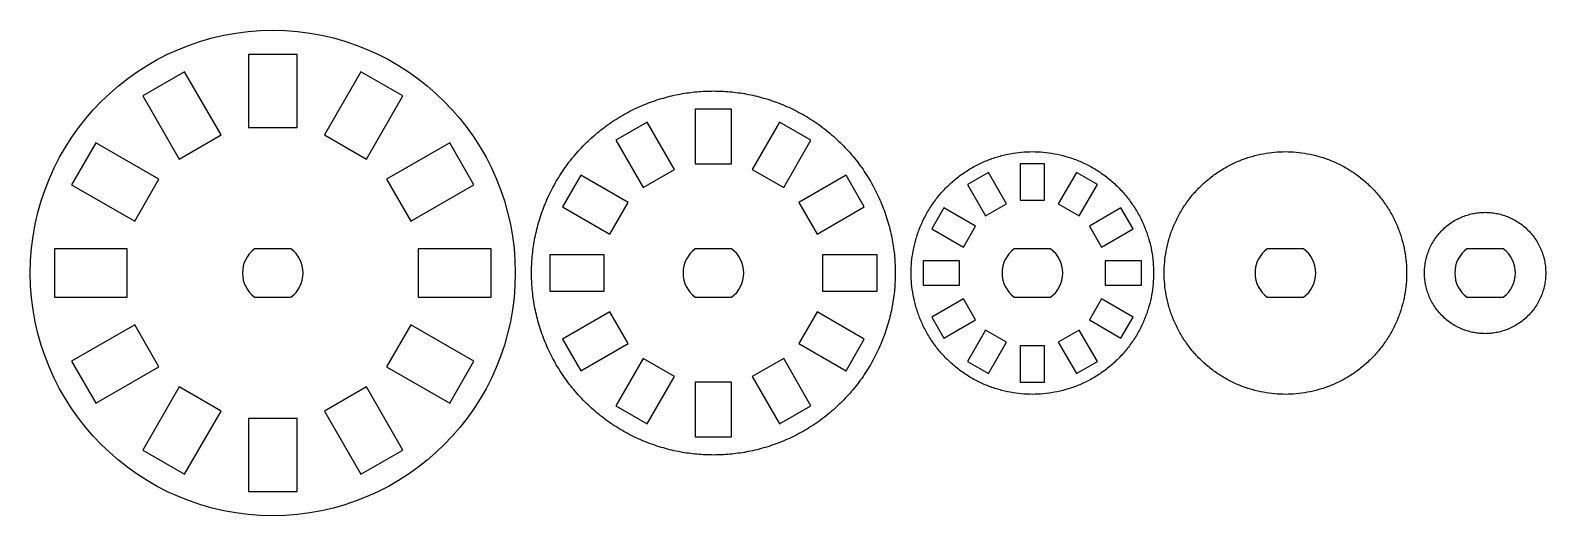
# Model space of a CAD drawing. Header units: millimetres. Extents: x -20 to 105, y -20 to 20.
import ezdxf

# ---------------------------------------------------------------- set-up
doc = ezdxf.new("R2010")
doc.units = ezdxf.units.MM
doc.layers.add('Default', color=18, linetype='Continuous', true_color=0x000000)

msp = doc.modelspace()

# ---------------------------------------------------------------- linework, layer by layer
at = {"layer": 'Default'}
for points in [[(-2, 18), (-2, 12), (2, 12), (2, 18)], [(-10.73, 14.59), (-7.73, 9.39), (-4.27, 11.39), (-7.27, 16.59)], [(7.27, 16.59), (4.27, 11.39), (7.73, 9.39), (10.73, 14.59)], [(34.84, 13.5), (34.84, 9), (37.84, 9), (37.84, 13.5)], [(28.29, 10.94), (30.54, 7.04), (33.14, 8.54), (30.89, 12.44)], [(41.79, 12.44), (39.54, 8.54), (42.14, 7.04), (44.39, 10.94)], [(-16.59, 7.27), (-11.39, 4.27), (-9.39, 7.73), (-14.59, 10.73)], [(14.59, 10.73), (9.39, 7.73), (11.39, 4.27), (16.59, 7.27)], [(61.65, 9), (61.65, 6), (63.65, 6), (63.65, 9)], [(23.9, 5.45), (27.8, 3.2), (29.3, 5.8), (25.4, 8.05)], [(47.28, 8.05), (43.39, 5.8), (44.89, 3.2), (48.78, 5.45)], [(57.29, 7.29), (58.79, 4.7), (60.52, 5.7), (59.02, 8.29)], [(66.29, 8.29), (64.79, 5.7), (66.52, 4.7), (68.02, 7.29)], [(54.36, 3.63), (56.96, 2.13), (57.96, 3.87), (55.36, 5.37)], [(69.95, 5.37), (67.35, 3.87), (68.35, 2.13), (70.95, 3.63)], [(-18, -2), (-12, -2), (-12, 2), (-18, 2)], [(18, 2), (12, 2), (12, -2), (18, -2)], [(22.84, -1.5), (27.34, -1.5), (27.34, 1.5), (22.84, 1.5)], [(49.84, 1.5), (45.34, 1.5), (45.34, -1.5), (49.84, -1.5)], [(53.65, -1), (56.65, -1), (56.65, 1), (53.65, 1)], [(71.65, 1), (68.65, 1), (68.65, -1), (71.65, -1)], [(55.36, -5.37), (57.96, -3.87), (56.96, -2.13), (54.36, -3.63)], [(70.95, -3.63), (68.35, -2.13), (67.35, -3.87), (69.95, -5.37)], [(25.4, -8.05), (29.3, -5.8), (27.8, -3.2), (23.9, -5.45)], [(48.78, -5.45), (44.89, -3.2), (43.39, -5.8), (47.28, -8.05)], [(-14.59, -10.73), (-9.39, -7.73), (-11.39, -4.27), (-16.59, -7.27)], [(16.59, -7.27), (11.39, -4.27), (9.39, -7.73), (14.59, -10.73)], [(59.02, -8.29), (60.52, -5.7), (58.79, -4.7), (57.29, -7.29)], [(68.02, -7.29), (66.52, -4.7), (64.79, -5.7), (66.29, -8.29)], [(63.65, -9), (63.65, -6), (61.65, -6), (61.65, -9)], [(30.89, -12.44), (33.14, -8.54), (30.54, -7.04), (28.29, -10.94)], [(44.39, -10.94), (42.14, -7.04), (39.54, -8.54), (41.79, -12.44)], [(-7.27, -16.59), (-4.27, -11.39), (-7.73, -9.39), (-10.73, -14.59)], [(10.73, -14.59), (7.73, -9.39), (4.27, -11.39), (7.27, -16.59)], [(37.84, -13.5), (37.84, -9), (34.84, -9), (34.84, -13.5)], [(2, -18), (2, -12), (-2, -12), (-2, -18)]]:
    msp.add_lwpolyline(points, close=True, dxfattribs=at)
for points in [[(1.5, 2), (-1.5, 2)], [(37.84, 2), (34.84, 2)], [(64.15, 2), (61.15, 2)], [(85.02, 2), (82.02, 2)], [(101.49, 2), (98.49, 2)], [(-1.5, -2), (1.5, -2)], [(34.84, -2), (37.84, -2)], [(61.15, -2), (64.15, -2)], [(82.02, -2), (85.02, -2)], [(98.49, -2), (101.49, -2)]]:
    msp.add_lwpolyline(points, dxfattribs=at)
msp.add_circle((0, 0), 20, dxfattribs=at)
for centre, start, end in [((0, 0), 126.8699, 233.1301), ((0, 0), 306.8699, 53.1301), ((36.34, 0), 126.8699, 233.1301), ((36.34, 0), 306.8699, 53.1301), ((62.65, 0), 126.8699, 233.1301), ((62.65, 0), 306.8699, 53.1301), ((83.52, 0), 126.8699, 233.1301), ((83.52, 0), 306.8699, 53.1301), ((99.99, 0), 126.8699, 233.1301), ((99.99, 0), 306.8699, 53.1301)]:
    msp.add_arc(centre, 2.5, start, end, dxfattribs=at)
for points in [[(51.34, 0), (51.34, 15), (36.34, 15), (21.34, 15), (21.34, 0), (21.34, -15), (36.34, -15), (51.34, -15), (51.34, 0)], [(72.65, 0), (72.65, 10), (62.65, 10), (52.65, 10), (52.65, 0), (52.65, -10), (62.65, -10), (72.65, -10), (72.65, 0)], [(93.52, 0), (93.52, 10), (83.52, 10), (73.52, 10), (73.52, 0), (73.52, -10), (83.52, -10), (93.52, -10), (93.52, 0)], [(104.99, 0), (104.99, 5), (99.99, 5), (94.99, 5), (94.99, 0), (94.99, -5), (99.99, -5), (104.99, -5), (104.99, 0)]]:
    msp.add_rational_spline(points, [1, 0.707106781187, 1, 0.707106781187, 1, 0.707106781187, 1, 0.707106781187, 1], degree=2, knots=[0, 0, 0, 31.415927, 31.415927, 62.831853, 62.831853, 94.24778, 94.24778, 125.663706, 125.663706, 125.663706], dxfattribs=at)

doc.saveas('drawing.dxf')
